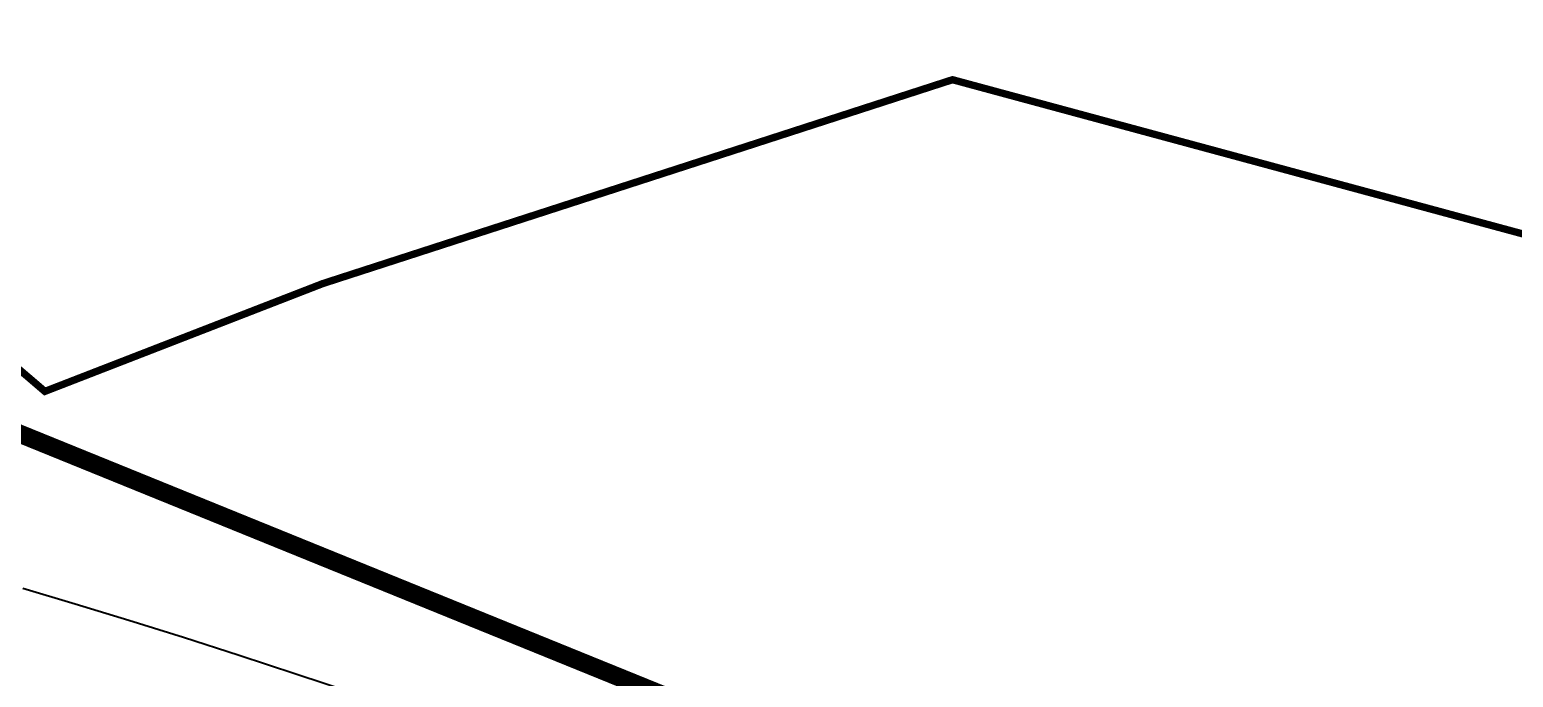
# Model space of a CAD drawing. Header units: metres. Extents: x 561401 to 594056, y 8460144 to 8508504.
# Drawn here: x 570883.46 to 570924.1, y 8472462.88 to 8472480.62 of the extents above; entities that cross this region are included whole.
import ezdxf

# ---------------------------------------------------------------- set-up
doc = ezdxf.new("R2010")
doc.units = ezdxf.units.M
for name, color, linetype in [('1.1. DERECHO DE VIA', 230, 'Continuous'), ('1.1. VIA EXISTENTE', 252, 'Continuous'), ('1.2. AFECTADOS BASE GRAFICA ESTATAL NO INSCRITO', 30, 'Continuous')]:
    doc.layers.add(name, color=color, linetype=linetype)

msp = doc.modelspace()

# ---------------------------------------------------------------- linework, layer by layer
at = {"layer": '1.1. DERECHO DE VIA', "color": 230, "linetype": 'Continuous', "lineweight": 40, "ltscale": 0.2, "const_width": 0.5}
msp.add_lwpolyline([(570722.419, 8472582.471), (570735.924, 8472567.719), (570749.429, 8472552.968), (570762.935, 8472538.216), (570776.46, 8472523.483), (570791.5, 8472510.34), (570808.635, 8472500.077), (570827.073, 8472492.338), (570845.603, 8472484.812), (570864.133, 8472477.287), (570882.664, 8472469.762), (570901.194, 8472462.237), (570919.724, 8472454.712), (570938.361, 8472447.461), (570957.42, 8472441.408), (570976.621, 8472435.811), (570995.821, 8472430.214), (571015.022, 8472424.617), (571034.199, 8472418.94)], dxfattribs=at)
at = {"layer": '1.1. VIA EXISTENTE', "color": 253, "linetype": 'Continuous', "lineweight": 40, "ltscale": 0.2, "true_color": 0x84a4a6}
msp.add_lwpolyline([(570892.326, 8472462.444), (570890.748, 8472462.97), (570889.195, 8472463.478), (570887.668, 8472463.967), (570886.17, 8472464.436), (570884.703, 8472464.883), (570883.27, 8472465.308)], dxfattribs=at)
at = {"layer": '1.2. AFECTADOS BASE GRAFICA ESTATAL NO INSCRITO', "color": 64, "linetype": 'Continuous', "lineweight": -3, "const_width": 0.2}
msp.add_lwpolyline([(571022.183, 8472477.697), (571007.395, 8472484.689), (570995.769, 8472484.455), (570983.944, 8472481.031), (570972.836, 8472479.345), (570968.428, 8472474.005), (570954.584, 8472471.708), (570933.488, 8472470.022), (570926.411, 8472474.471), (570908.739, 8472479.249), (570891.485, 8472473.664), (570883.872, 8472470.711), (570872.911, 8472480.096), (570851.12, 8472488.635), (570837.195, 8472495.489), (570836.706, 8472508.298), (570834.263, 8472519.913), (570825.412, 8472530.587), (570815.452, 8472547.462), (570804.404, 8472559.051), (570790.941, 8472566.529), (570780.947, 8472578.699)], dxfattribs=at)

doc.saveas('drawing.dxf')
